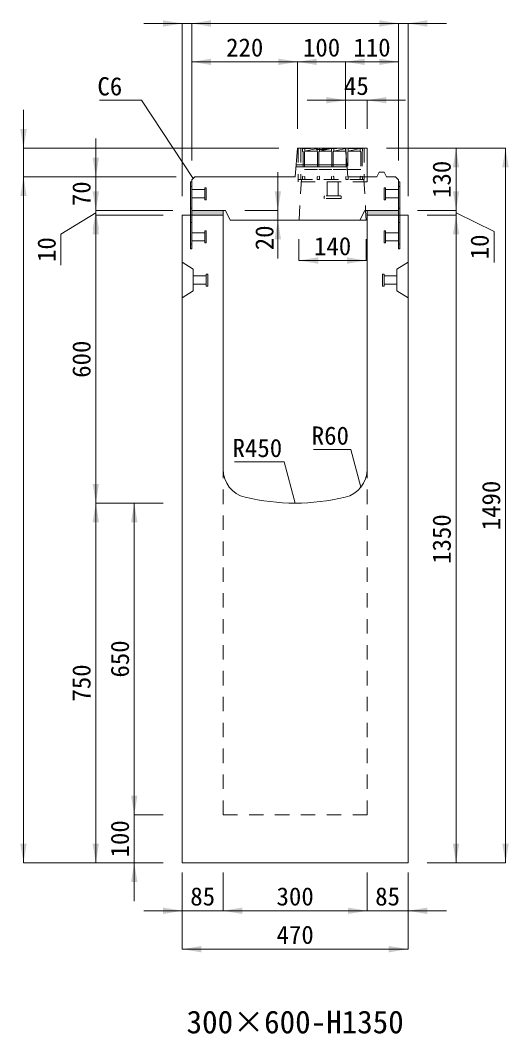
# Model space of a CAD drawing. Units: millimetres at full size, sheet at 1:40. Extents: x -1934 to 44546, y -100881 to -70395.
# Drawn here: x 18326 to 19343, y -98417 to -96304 of the extents above; entities that cross this region are included whole.
import ezdxf
from ezdxf.enums import TextEntityAlignment as Align

# ---------------------------------------------------------------- set-up
doc = ezdxf.new("R2010")
doc.units = ezdxf.units.MM
doc.header["$LTSCALE"] = 40
for name, pattern in [('CHAIN_DOUBLE_DASH', [23.5, 12, -1.5, 3.5, -1.5, 3.5, -1.5]), ('USER1', [1.35, 0.75, -0.6]), ('USER2', [1.35, 0.75, -0.6])]:
    doc.linetypes.add(name, pattern=pattern)
for name, color, linetype, lineweight in [('0_2', 7, 'Continuous', 13), ('インサート', 92, 'USER2', 9), ('グレーチング', 7, 'USER2', 5), ('プレート', 7, 'USER1', 9), ('モルタル', 7, 'Continuous', 9), ('受枠', 3, 'USER2', 5), ('寸法線', 7, 'Continuous', 9), ('引出線', 4, 'Continuous', 9), ('本体', 2, 'Continuous', 13), ('補助線', 8, 'CHAIN_DOUBLE_DASH', 5)]:
    doc.layers.add(name, color=color, linetype=linetype, lineweight=lineweight)
doc.layers.add('ハッチング_モルタル', color=30, linetype='Continuous')
doc.styles.add('ＭＳ ゴシック', font='')
doc.styles.get('ＭＳ ゴシック').set_extended_font_data('MS Gothic')

# ---------------------------------------------------------------- blocks, each defined once
blk = doc.blocks.new('filled_arrow')
at = {"color": 0, "linetype": 'Continuous', "lineweight": -2}
blk.add_solid([(7.5, 1.25), (0, 0), (7.5, -1.25)], dxfattribs=at)

msp = doc.modelspace()

# ---------------------------------------------------------------- hatches: boundary and pattern name
at = {"layer": 'ハッチング_モルタル'}
for points in [[(18683.15, -96700.41), (18683.15, -96710.41), (18748.15, -96710.41), (18748.15, -96700.41)], [(19048.15, -96700.41), (19048.15, -96710.41), (19113.15, -96710.41), (19113.15, -96700.41)]]:
    msp.add_hatch(color=256, dxfattribs=at).paths.add_polyline_path(points)

# ---------------------------------------------------------------- linework, layer by layer
at = {"layer": 'インサート'}
for p, q in [((18683.15, -96656.91), (18710.15, -96656.91)), ((18683.15, -96656.91), (18683.15, -96673.91)), ((18713.15, -96652.91), (18710.15, -96652.91)), ((18710.15, -96652.91), (18710.15, -96677.91)), ((18713.15, -96677.91), (18713.15, -96652.91)), ((19083.15, -96652.91), (19086.15, -96652.91)), ((19083.15, -96677.91), (19083.15, -96652.91)), ((19086.15, -96652.91), (19086.15, -96677.91)), ((19113.15, -96656.91), (19086.15, -96656.91)), ((19113.15, -96656.91), (19113.15, -96673.91)), ((18683.15, -96673.91), (18710.15, -96673.91)), ((18710.15, -96677.91), (18713.15, -96677.91)), ((19086.15, -96677.91), (19083.15, -96677.91)), ((19113.15, -96673.91), (19086.15, -96673.91)), ((18683.15, -96746.91), (18710.15, -96746.91)), ((18683.15, -96746.91), (18683.15, -96763.91)), ((18713.15, -96742.91), (18710.15, -96742.91)), ((18710.15, -96742.91), (18710.15, -96767.91)), ((18713.15, -96767.91), (18713.15, -96742.91)), ((19083.15, -96742.91), (19086.15, -96742.91)), ((19083.15, -96767.91), (19083.15, -96742.91)), ((19086.15, -96742.91), (19086.15, -96767.91)), ((19113.15, -96746.91), (19086.15, -96746.91)), ((19113.15, -96746.91), (19113.15, -96763.91)), ((18683.15, -96763.91), (18710.15, -96763.91)), ((18710.15, -96767.91), (18713.15, -96767.91)), ((19086.15, -96767.91), (19083.15, -96767.91)), ((19113.15, -96763.91), (19086.15, -96763.91))]:
    msp.add_line(p, q, dxfattribs=at)
at = {"layer": 'インサート', "linetype": 'Continuous', "lineweight": 5}
for p, q in [((18686.15, -96853.91), (18686.15, -96836.91)), ((18713.15, -96836.91), (18686.15, -96836.91)), ((18713.15, -96857.91), (18713.15, -96832.91)), ((18716.15, -96832.91), (18713.15, -96832.91)), ((18716.15, -96857.91), (18716.15, -96832.91)), ((19080.15, -96832.91), (19080.15, -96857.91)), ((19080.15, -96832.91), (19083.15, -96832.91)), ((19083.15, -96832.91), (19083.15, -96857.91)), ((19083.15, -96836.91), (19110.15, -96836.91)), ((19110.15, -96836.91), (19110.15, -96853.91)), ((18713.15, -96853.91), (18686.15, -96853.91)), ((18716.15, -96857.91), (18713.15, -96857.91)), ((19080.15, -96857.91), (19083.15, -96857.91)), ((19083.15, -96853.91), (19110.15, -96853.91))]:
    msp.add_line(p, q, dxfattribs=at)
at = {"layer": 'グレーチング'}
for p, q in [((19038.65, -96570.91), (18913.65, -96570.91)), ((18913.65, -96570.91), (18913.65, -96576.91)), ((18913.65, -96576.91), (18914.65, -96577.91)), ((18914.65, -96577.91), (18914.65, -96628.91)), ((18918.65, -96576.91), (18917.65, -96577.91)), ((18917.65, -96577.91), (18917.65, -96628.91)), ((18918.65, -96570.91), (18918.65, -96576.91)), ((18918.65, -96576.91), (18943.65, -96570.91)), ((18918.65, -96576.91), (18943.65, -96576.91)), ((18943.65, -96570.91), (18943.65, -96576.91)), ((18943.65, -96576.91), (18944.65, -96577.91)), ((18944.65, -96577.91), (18944.65, -96628.91)), ((18948.65, -96576.91), (18947.65, -96577.91)), ((18947.65, -96577.91), (18947.65, -96628.91)), ((18948.65, -96570.91), (18948.65, -96576.91)), ((18948.65, -96576.91), (18973.65, -96570.91)), ((18948.65, -96576.91), (18973.65, -96576.91)), ((18973.65, -96570.91), (18973.65, -96576.91)), ((18973.65, -96576.91), (18974.65, -96577.91)), ((18974.65, -96577.91), (18974.65, -96628.91)), ((18978.65, -96576.91), (18977.65, -96577.91)), ((18977.65, -96577.91), (18977.65, -96628.91)), ((18978.65, -96570.91), (18978.65, -96576.91)), ((18978.65, -96576.91), (19003.65, -96570.91)), ((18978.65, -96576.91), (19003.65, -96576.91)), ((19003.65, -96570.91), (19003.65, -96576.91)), ((19003.65, -96576.91), (19004.65, -96577.91)), ((19004.65, -96577.91), (19004.65, -96628.91)), ((19008.65, -96576.91), (19007.65, -96577.91)), ((19007.65, -96577.91), (19007.65, -96628.91)), ((19008.65, -96570.91), (19008.65, -96576.91)), ((19008.65, -96576.91), (19033.65, -96570.91)), ((19008.65, -96576.91), (19033.65, -96576.91)), ((19033.65, -96570.91), (19033.65, -96576.91)), ((19033.65, -96576.91), (19034.65, -96577.91)), ((19034.65, -96577.91), (19034.65, -96628.91)), ((19038.65, -96576.91), (19037.65, -96577.91)), ((19037.65, -96577.91), (19037.65, -96628.91)), ((19038.65, -96570.91), (19038.65, -96576.91)), ((18917.65, -96614.91), (18944.65, -96614.91)), ((18947.65, -96614.91), (18974.65, -96614.91)), ((18977.65, -96614.91), (19004.65, -96614.91)), ((19007.65, -96614.91), (19034.65, -96614.91)), ((18913.65, -96629.91), (18914.65, -96628.91)), ((18913.65, -96635.91), (18913.65, -96629.91)), ((18913.65, -96635.91), (18918.65, -96635.91)), ((18918.65, -96629.91), (18917.65, -96628.91)), ((18918.65, -96635.91), (18918.65, -96629.91)), ((18943.65, -96629.91), (18944.65, -96628.91)), ((18943.65, -96635.91), (18943.65, -96629.91)), ((18943.65, -96635.91), (18948.65, -96635.91)), ((18948.65, -96629.91), (18947.65, -96628.91)), ((18948.65, -96635.91), (18948.65, -96629.91)), ((18973.65, -96629.91), (18974.65, -96628.91)), ((18973.65, -96635.91), (18973.65, -96629.91)), ((18973.65, -96635.91), (18978.65, -96635.91)), ((18978.65, -96629.91), (18977.65, -96628.91)), ((18978.65, -96635.91), (18978.65, -96629.91)), ((19003.65, -96629.91), (19004.65, -96628.91)), ((19003.65, -96635.91), (19003.65, -96629.91)), ((19003.65, -96635.91), (19008.65, -96635.91)), ((19008.65, -96629.91), (19007.65, -96628.91)), ((19008.65, -96635.91), (19008.65, -96629.91)), ((19033.65, -96629.91), (19034.65, -96628.91)), ((19033.65, -96635.91), (19033.65, -96629.91)), ((19033.65, -96635.91), (19038.65, -96635.91)), ((19038.65, -96629.91), (19037.65, -96628.91)), ((19038.65, -96635.91), (19038.65, -96629.91))]:
    msp.add_line(p, q, dxfattribs=at)
at = {"layer": 'プレート'}
for p, q in [((18683.15, -96650.41), (18679.95, -96650.41)), ((19116.35, -96650.41), (19113.15, -96650.41)), ((18683.15, -96695.41), (18679.95, -96695.41)), ((19116.35, -96695.41), (19113.15, -96695.41)), ((18683.15, -96725.41), (18679.95, -96725.41)), ((19116.35, -96725.41), (19113.15, -96725.41)), ((18683.15, -96770.41), (18679.95, -96770.41)), ((19116.35, -96770.41), (19113.15, -96770.41))]:
    msp.add_line(p, q, dxfattribs=at)
at = {"layer": 'プレート', "linetype": 'Continuous'}
for points in [[(18679.95, -96780.41), (18679.95, -96640.41), (18683.15, -96640.41), (18683.15, -96780.41)], [(19113.15, -96780.41), (19113.15, -96640.41), (19116.35, -96640.41), (19116.35, -96780.41)]]:
    msp.add_lwpolyline(points, close=True, dxfattribs=at)
at = {"layer": 'モルタル', "lineweight": 13}
msp.add_lwpolyline([(18683.15, -96700.41), (18748.15, -96700.41), (18748.15, -96710.41), (18683.15, -96710.41)], close=True, dxfattribs=at)
at = {"layer": 'モルタル'}
msp.add_lwpolyline([(19048.15, -96700.41), (19113.15, -96700.41), (19113.15, -96710.41), (19048.15, -96710.41)], close=True, dxfattribs=at)
at = {"layer": '受枠', "linetype": 'Continuous'}
for q in [(18904.15, -96570.41), (19048.15, -96630.41)]:
    msp.add_line((19048.15, -96570.41), q, dxfattribs=at)
at = {"layer": '受枠'}
for p, q in [((18904.15, -96570.41), (18904.15, -96640.41)), ((18910.15, -96570.41), (18910.15, -96635.91)), ((19042.15, -96570.41), (19042.15, -96635.91)), ((18904.15, -96635.91), (19048.15, -96635.91)), ((19048.15, -96640.41), (18904.15, -96640.41)), ((18964.82, -96670.08), (18964.82, -96640.41)), ((18987.48, -96670.08), (18987.48, -96640.41)), ((19048.15, -96630.41), (19048.15, -96640.41)), ((18992.95, -96670.08), (18959.35, -96670.08)), ((18958.28, -96671.14), (18958.28, -96674.34)), ((18992.95, -96675.41), (18959.35, -96675.41)), ((18994.02, -96671.14), (18994.02, -96674.34))]:
    msp.add_line(p, q, dxfattribs=at)
for centre, start, end in [((18959.35, -96671.14), 90, 180), ((18992.95, -96671.14), 0, 90), ((18959.35, -96674.34), 180, 270), ((18992.95, -96674.34), 270, 0)]:
    msp.add_arc(centre, 1.07, start, end, dxfattribs=at)
at = {"layer": '寸法線'}
for p, q in [((18763.15, -96310.41), (18583.15, -96310.41)), ((18663.15, -96670.41), (18663.15, -96310.41)), ((18683.15, -96310.41), (19113.15, -96310.41)), ((18683.15, -96596.41), (18683.15, -96310.41)), ((18683.15, -96596.41), (18683.15, -96310.41)), ((19033.15, -96310.41), (19213.15, -96310.41)), ((19113.15, -96596.41), (19113.15, -96310.41)), ((19113.15, -96596.41), (19113.15, -96310.41)), ((19133.15, -96670.41), (19133.15, -96310.41)), ((18683.15, -96390.41), (18903.15, -96390.41)), ((18683.15, -96596.41), (18683.15, -96390.41)), ((18903.15, -96530.41), (18903.15, -96390.41)), ((19083.15, -96390.41), (18903.15, -96390.41)), ((18903.15, -96530.41), (18903.15, -96390.41)), ((19003.15, -96390.41), (19113.15, -96390.41)), ((19003.15, -96530.41), (19003.15, -96390.41)), ((19113.15, -96596.41), (19113.15, -96390.41)), ((19128.15, -96470.41), (18923.15, -96470.41)), ((19003.15, -96530.41), (19003.15, -96470.41)), ((19048.15, -96530.41), (19048.15, -96470.41)), ((18332.55, -96490.41), (18332.55, -96710.41)), ((19003.15, -96530.41), (19003.15, -96500.41)), ((18483.15, -96780.41), (18483.15, -96550.41)), ((18864.15, -96570.41), (18332.55, -96570.41)), ((19088.15, -96570.41), (19336.13, -96570.41)), ((19088.15, -96570.41), (19233.15, -96570.41)), ((19233.15, -96700.41), (19233.15, -96570.41)), ((19336.13, -98060.41), (19336.13, -96570.41)), ((18483.15, -96620.41), (18483.15, -96790.41)), ((18862.12, -96620.41), (18862.12, -96800.41)), ((19233.15, -96620.41), (19233.15, -96790.41)), ((18332.55, -98060.41), (18332.55, -96630.41)), ((18650.15, -96630.41), (18332.55, -96630.41)), ((18649.15, -96630.41), (18332.55, -96630.41)), ((18649.15, -96630.41), (18483.15, -96630.41)), ((18483.15, -96705.41), (18410.54, -96749.45)), ((18643.15, -96700.41), (18483.15, -96700.41)), ((18643.15, -96700.41), (18483.15, -96700.41)), ((18483.15, -97310.41), (18483.15, -96710.41)), ((18623.15, -96710.41), (18483.15, -96710.41)), ((18623.15, -96710.41), (18483.15, -96710.41)), ((18793.15, -96700.41), (18862.12, -96700.41)), ((19153.15, -96700.41), (19233.15, -96700.41)), ((19153.15, -96700.41), (19233.15, -96700.41)), ((19173.15, -96710.41), (19233.15, -96710.41)), ((19173.15, -96710.41), (19233.15, -96710.41)), ((19233.15, -96705.41), (19312.18, -96743.84)), ((19233.15, -98060.41), (19233.15, -96710.41)), ((18803.15, -96720.41), (18862.12, -96720.41)), ((18410.54, -96749.45), (18410.54, -96814.32)), ((19312.18, -96743.84), (19312.18, -96808.71)), ((18906.15, -96760.41), (18906.15, -96804.64)), ((19046.15, -96760.41), (19046.15, -96804.64)), ((18906.15, -96804.64), (19046.15, -96804.64)), ((18623.15, -97310.41), (18483.15, -97310.41)), ((18483.15, -98060.41), (18483.15, -97310.41)), ((18623.15, -97310.41), (18483.15, -97310.41)), ((18563.15, -97960.41), (18563.15, -97310.41)), ((18623.15, -97310.41), (18563.15, -97310.41)), ((18563.15, -98140.41), (18563.15, -97880.41)), ((18623.15, -97960.41), (18563.15, -97960.41)), ((18623.15, -97960.41), (18563.15, -97960.41)), ((18623.15, -98060.41), (18332.55, -98060.41)), ((18623.15, -98060.41), (18483.15, -98060.41)), ((18623.15, -98060.41), (18563.15, -98060.41)), ((19173.15, -98060.41), (19336.13, -98060.41)), ((19173.15, -98060.41), (19233.15, -98060.41)), ((18663.15, -98080.41), (18663.15, -98160.41)), ((18663.15, -98080.41), (18663.15, -98240.41)), ((18748.15, -98080.41), (18748.15, -98160.41)), ((18748.15, -98080.41), (18748.15, -98160.41)), ((19048.15, -98080.41), (19048.15, -98160.41)), ((19048.15, -98080.41), (19048.15, -98160.41)), ((19133.15, -98080.41), (19133.15, -98160.41)), ((19133.15, -98080.41), (19133.15, -98240.41)), ((18583.15, -98160.41), (18828.15, -98160.41)), ((18748.15, -98160.41), (19048.15, -98160.41)), ((18968.15, -98160.41), (19213.15, -98160.41)), ((18663.15, -98240.41), (19133.15, -98240.41))]:
    msp.add_line(p, q, dxfattribs=at)
at = {"layer": '引出線'}
for points in [[(18686.15, -96633.41), (18578.15, -96470.41), (18491.05, -96470.41)], [(19035.22, -97277.1), (19014.21, -97198.68), (18936.7, -97198.68)], [(18898.15, -97310.41), (18875.13, -97224.49), (18771.63, -97224.49)]]:
    msp.add_lwpolyline(points, dxfattribs=at)
at = {"layer": '本体'}
for p, q in [((18898.15, -96630.41), (18903.15, -96570.41)), ((18903.15, -96570.41), (18940.15, -96570.41)), ((18940.15, -96570.41), (18943.15, -96573.41)), ((18943.15, -96573.41), (18963.15, -96573.41)), ((18963.15, -96573.41), (18966.15, -96570.41)), ((18966.15, -96570.41), (19003.15, -96570.41)), ((19003.15, -96570.41), (19008.15, -96630.41)), ((19006.07, -96605.41), (18900.23, -96605.41)), ((19006.4, -96609.41), (18899.9, -96609.41)), ((19068.15, -96630.41), (19073.15, -96620.41)), ((19073.15, -96620.41), (19083.15, -96620.41)), ((19083.15, -96620.41), (19088.15, -96630.41)), ((18683.15, -96636.41), (18689.15, -96630.41)), ((18683.15, -96636.41), (18683.15, -96700.41)), ((18689.15, -96630.41), (18898.15, -96630.41)), ((19008.15, -96630.41), (19068.15, -96630.41)), ((19088.15, -96630.41), (19107.15, -96630.41)), ((19107.15, -96630.41), (19113.15, -96636.41)), ((19113.15, -96636.41), (19113.15, -96700.41)), ((18683.15, -96700.41), (18753.15, -96700.41)), ((18753.15, -96700.41), (18763.15, -96720.41)), ((19043.15, -96700.41), (19033.15, -96720.41)), ((19043.15, -96700.41), (19113.15, -96700.41)), ((18763.15, -96720.41), (19033.15, -96720.41))]:
    msp.add_line(p, q, dxfattribs=at)
at = {"layer": '本体', "linetype": 'USER2', "lineweight": 9}
for p, q in [((18911.15, -96635.91), (18906.15, -96720.41)), ((19041.15, -96635.91), (19044.97, -96700.41))]:
    msp.add_line(p, q, dxfattribs=at)
at = {"layer": '本体', "lineweight": 20}
for p, q in [((18663.15, -98060.41), (18663.15, -96710.41)), ((18663.15, -96710.41), (18748.15, -96710.41)), ((18683.15, -96710.41), (18748.15, -96710.41)), ((18748.15, -97239.89), (18748.15, -96710.41)), ((19048.15, -97239.89), (19048.15, -96710.41)), ((19048.15, -96710.41), (19133.15, -96710.41)), ((19133.15, -98060.41), (19133.15, -96710.41)), ((18663.15, -96808.41), (18686.15, -96822.91)), ((19110.15, -96822.91), (19133.15, -96808.41)), ((18686.15, -96867.91), (18686.15, -96822.91)), ((19110.15, -96867.91), (19110.15, -96822.91)), ((18686.15, -96867.91), (18663.15, -96882.41)), ((19133.15, -96882.41), (19110.15, -96867.91)), ((18663.15, -98060.41), (19133.15, -98060.41))]:
    msp.add_line(p, q, dxfattribs=at)
at = {"layer": '本体', "linetype": 'USER1', "lineweight": 20}
for p, q in [((18748.15, -97960.41), (18748.15, -97239.89)), ((19048.15, -97960.41), (19048.15, -97239.89)), ((18748.15, -97960.41), (19048.15, -97960.41))]:
    msp.add_line(p, q, dxfattribs=at)
at = {"layer": '本体', "lineweight": 20}
for centre, radius, start, end in [((18808.15, -97239.89), 60, 180, 256.65766), ((18988.15, -97239.89), 60, 283.34239, 0), ((18898.15, -96860.41), 450, 256.65766, 283.34239)]:
    msp.add_arc(centre, radius, start, end, dxfattribs=at)
at = {"layer": '補助線'}
for p in [(19044.97, -96700.41), (19033.15, -96720.41)]:
    msp.add_line(p, (19046.15, -96720.41), dxfattribs=at)

# ---------------------------------------------------------------- block references
at = {"layer": '寸法線', "xscale": 5.33, "yscale": 5.33}
for p, rotation in [((18663.15, -96310.41), 180), ((19113.15, -96310.41), 180), ((19113.15, -96310.41), 180), ((18903.15, -96390.41), 180), ((19113.15, -96390.41), 180), ((19003.15, -96470.41), 180), ((18332.55, -96570.41), 90), ((19233.15, -96570.41), 270), ((19336.13, -96570.41), 270), ((18483.15, -96630.41), 90), ((18332.55, -96630.41), 270), ((18332.55, -96630.41), 270), ((18483.15, -96700.41), 90), ((18862.12, -96700.41), 90), ((19233.15, -96700.41), 90), ((19233.15, -96700.41), 90), ((18483.15, -96700.41), 270), ((18483.15, -96710.41), 270), ((18483.15, -96710.41), 270), ((19233.15, -96710.41), 270), ((19233.15, -96710.41), 270), ((18862.12, -96720.41), 270), ((19046.15, -96804.64), 180), ((18483.15, -97310.41), 90), ((18483.15, -97310.41), 270), ((18563.15, -97310.41), 270), ((18563.15, -97960.41), 90), ((18563.15, -97960.41), 90), ((18332.55, -98060.41), 90), ((18483.15, -98060.41), 90), ((19233.15, -98060.41), 90), ((19336.13, -98060.41), 90), ((18563.15, -98060.41), 270), ((18663.15, -98160.41), 180), ((19048.15, -98160.41), 180), ((19048.15, -98160.41), 180), ((19133.15, -98240.41), 180)]:
    msp.add_blockref('filled_arrow', p, dxfattribs=dict(at, rotation=rotation))
for p in [(18683.15, -96310.41), (18683.15, -96310.41), (19133.15, -96310.41), (18683.15, -96390.41), (18903.15, -96390.41), (19003.15, -96390.41), (19003.15, -96390.41), (19048.15, -96470.41), (18906.15, -96804.64), (18748.15, -98160.41), (18748.15, -98160.41), (19133.15, -98160.41), (18663.15, -98240.41)]:
    msp.add_blockref('filled_arrow', p, dxfattribs=at)
at = {"layer": '引出線', "xscale": 0.133, "yscale": 0.133}
for p, rotation in [((18686.15, -96633.41), 123.5), ((19035.22, -97277.1), 105), ((18898.15, -97310.41), 105)]:
    msp.add_blockref('filled_arrow', p, dxfattribs=dict(at, rotation=rotation))

# ---------------------------------------------------------------- texts
at = {"layer": '0_2', "style": 'ＭＳ ゴシック'}
msp.add_text('300×600-H1350', height=47.47, dxfattribs=at).set_placement((18898.15, -98392.25), align=Align.MIDDLE_CENTER)
at = {"layer": '寸法線', "style": 'ＭＳ ゴシック'}
for s, p in [('220', (18793.15, -96360.41)), ('100', (18953.15, -96360.41)), ('110', (19058.15, -96360.41)), ('45', (19025.65, -96440.41)), ('140', (18976.15, -96774.64)), ('85', (18705.65, -98130.41)), ('300', (18898.15, -98130.41)), ('85', (19090.65, -98130.41)), ('470', (18898.15, -98210.41))]:
    msp.add_text(s, height=37.98, dxfattribs=at).set_placement(p, align=Align.MIDDLE_CENTER)
for s, p in [('130', (19203.15, -96635.41)), ('70', (18453.15, -96665.41)), ('20', (18834.12, -96757.42)), ('10', (19282.18, -96776.27)), ('10', (18380.54, -96781.88)), ('600', (18453.15, -97010.41)), ('1490', (19306.13, -97315.41)), ('1350', (19203.15, -97385.41)), ('650', (18533.15, -97635.41)), ('750', (18453.15, -97685.41)), ('100', (18533.15, -98010.41))]:
    msp.add_text(s, height=37.98, rotation=90, dxfattribs=at).set_placement(p, align=Align.MIDDLE_CENTER)
at = {"layer": '引出線', "style": 'ＭＳ ゴシック'}
for s, p in [('C6', (18538.15, -96422.41)), ('R60', (19010.21, -97150.68)), ('R450', (18871.13, -97176.49))]:
    msp.add_text(s, height=37.98, dxfattribs=at).set_placement(p, align=Align.TOP_RIGHT)

doc.saveas('drawing.dxf')
